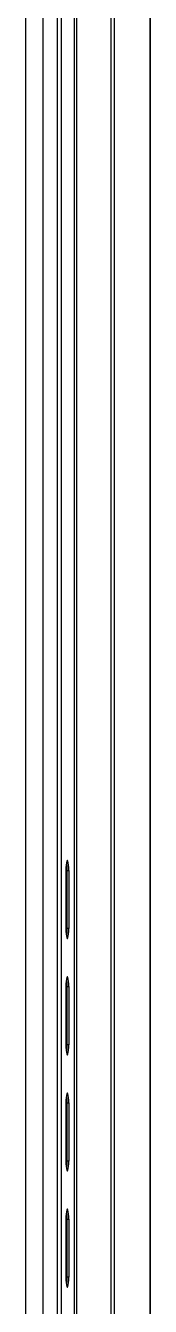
# Model space of a CAD drawing. Header units: feet. Extents: x 1518 to 2565, y 62 to 679.
# Drawn here: x 2129.49 to 2131.63, y 549.08 to 571.12 of the extents above; entities that cross this region are included whole.
import ezdxf

# ---------------------------------------------------------------- set-up
doc = ezdxf.new("R2010")
doc.units = ezdxf.units.FT
doc.header["$LTSCALE"] = 50
doc.header["$MEASUREMENT"] = 0

# ---------------------------------------------------------------- blocks, each defined once
blk = doc.blocks.new('Z1')
at = {"color": 1, "linetype": 'Continuous'}
for p, q in [((0.871, 140.498), (0.871, 70.498)), ((1.523, 140.498), (1.523, 70.498)), ((2.142, 70.498), (2.142, 140.498)), ((0, 71.685), (0, 137.185)), ((0.301, 72.518), (0.301, 136.373))]:
    blk.add_line(p, q, dxfattribs=at)
for points in [[(0.832, 140.498), (0.832, 70.498), (0.617, 70.498), (0.54, 70.498), (0.497, 70.498)], [(0.617, 140.498), (0.54, 140.498), (0.54, 70.498)], [(0.617, 70.498), (0.617, 140.498), (0.832, 140.498), (0.871, 140.498), (1.461, 140.498)], [(1.461, 70.498), (1.523, 70.498), (2.142, 70.498), (2.143, 70.498), (2.143, 140.498), (2.142, 140.498), (1.523, 140.498), (1.461, 140.498), (1.461, 70.498), (0.871, 70.498), (0.832, 70.498)], [(0.708, 89.998), (0.742, 89.998), (0.742, 88.998), (0.708, 88.998)], [(0.708, 87.998), (0.742, 87.998), (0.742, 86.998), (0.708, 86.998)], [(0.708, 85.998), (0.742, 85.998), (0.742, 84.998), (0.708, 84.998)], [(0.708, 83.998), (0.742, 83.998), (0.742, 82.998), (0.708, 82.998)]]:
    blk.add_lwpolyline(points, dxfattribs=at)
at = {"color": 1, "linetype": 'Continuous', "flags": 128}
for points in [[(0.742, 89.998), (0.741, 90.046), (0.738, 90.09), (0.733, 90.127), (0.727, 90.154), (0.719, 90.168), (0.712, 90.168), (0.705, 90.154), (0.699, 90.127), (0.694, 90.09), (0.691, 90.046), (0.69, 89.998), (0.69, 88.998), (0.691, 88.949), (0.694, 88.905), (0.699, 88.868), (0.705, 88.841), (0.712, 88.827), (0.719, 88.827), (0.727, 88.841), (0.733, 88.868), (0.738, 88.905), (0.741, 88.949), (0.742, 88.998)], [(0.742, 87.998), (0.741, 88.046), (0.738, 88.09), (0.733, 88.127), (0.727, 88.154), (0.719, 88.168), (0.712, 88.168), (0.705, 88.154), (0.699, 88.127), (0.694, 88.09), (0.691, 88.046), (0.69, 87.998), (0.69, 86.998), (0.691, 86.949), (0.694, 86.905), (0.699, 86.868), (0.705, 86.841), (0.712, 86.827), (0.719, 86.827), (0.727, 86.841), (0.733, 86.868), (0.738, 86.905), (0.741, 86.949), (0.742, 86.998)], [(0.742, 85.998), (0.741, 86.046), (0.738, 86.09), (0.733, 86.127), (0.727, 86.154), (0.719, 86.168), (0.712, 86.168), (0.705, 86.154), (0.699, 86.127), (0.694, 86.09), (0.691, 86.046), (0.69, 85.998), (0.69, 84.998), (0.691, 84.949), (0.694, 84.905), (0.699, 84.868), (0.705, 84.841), (0.712, 84.827), (0.719, 84.827), (0.727, 84.841), (0.733, 84.868), (0.738, 84.905), (0.741, 84.949), (0.742, 84.998)], [(0.742, 83.998), (0.741, 84.046), (0.738, 84.09), (0.733, 84.127), (0.727, 84.154), (0.719, 84.168), (0.712, 84.168), (0.705, 84.154), (0.699, 84.127), (0.694, 84.09), (0.691, 84.046), (0.69, 83.998), (0.69, 82.998), (0.691, 82.949), (0.694, 82.905), (0.699, 82.868), (0.705, 82.841), (0.712, 82.827), (0.719, 82.827), (0.727, 82.841), (0.733, 82.868), (0.738, 82.905), (0.741, 82.949), (0.742, 82.998)]]:
    blk.add_lwpolyline(points, dxfattribs=at)
at = {"color": 1, "linetype": 'Continuous'}
for points in [[(0.699, 90.129, -0.044085), (0.708, 89.998), (0.708, 88.998, -0.044084), (0.699, 88.866)], [(0.699, 88.129, -0.044085), (0.708, 87.998), (0.708, 86.998, -0.044085), (0.699, 86.866)], [(0.699, 86.129, -0.044084), (0.708, 85.998), (0.708, 84.998, -0.044078), (0.699, 84.866)], [(0.699, 84.129, -0.044084), (0.708, 83.998), (0.708, 82.998, -0.044084), (0.699, 82.866)]]:
    blk.add_lwpolyline(points, format="xyb", dxfattribs=at)

msp = doc.modelspace()

# ---------------------------------------------------------------- block references
msp.add_blockref('Z1', (2129.486, 466.586))

doc.saveas('drawing.dxf')
